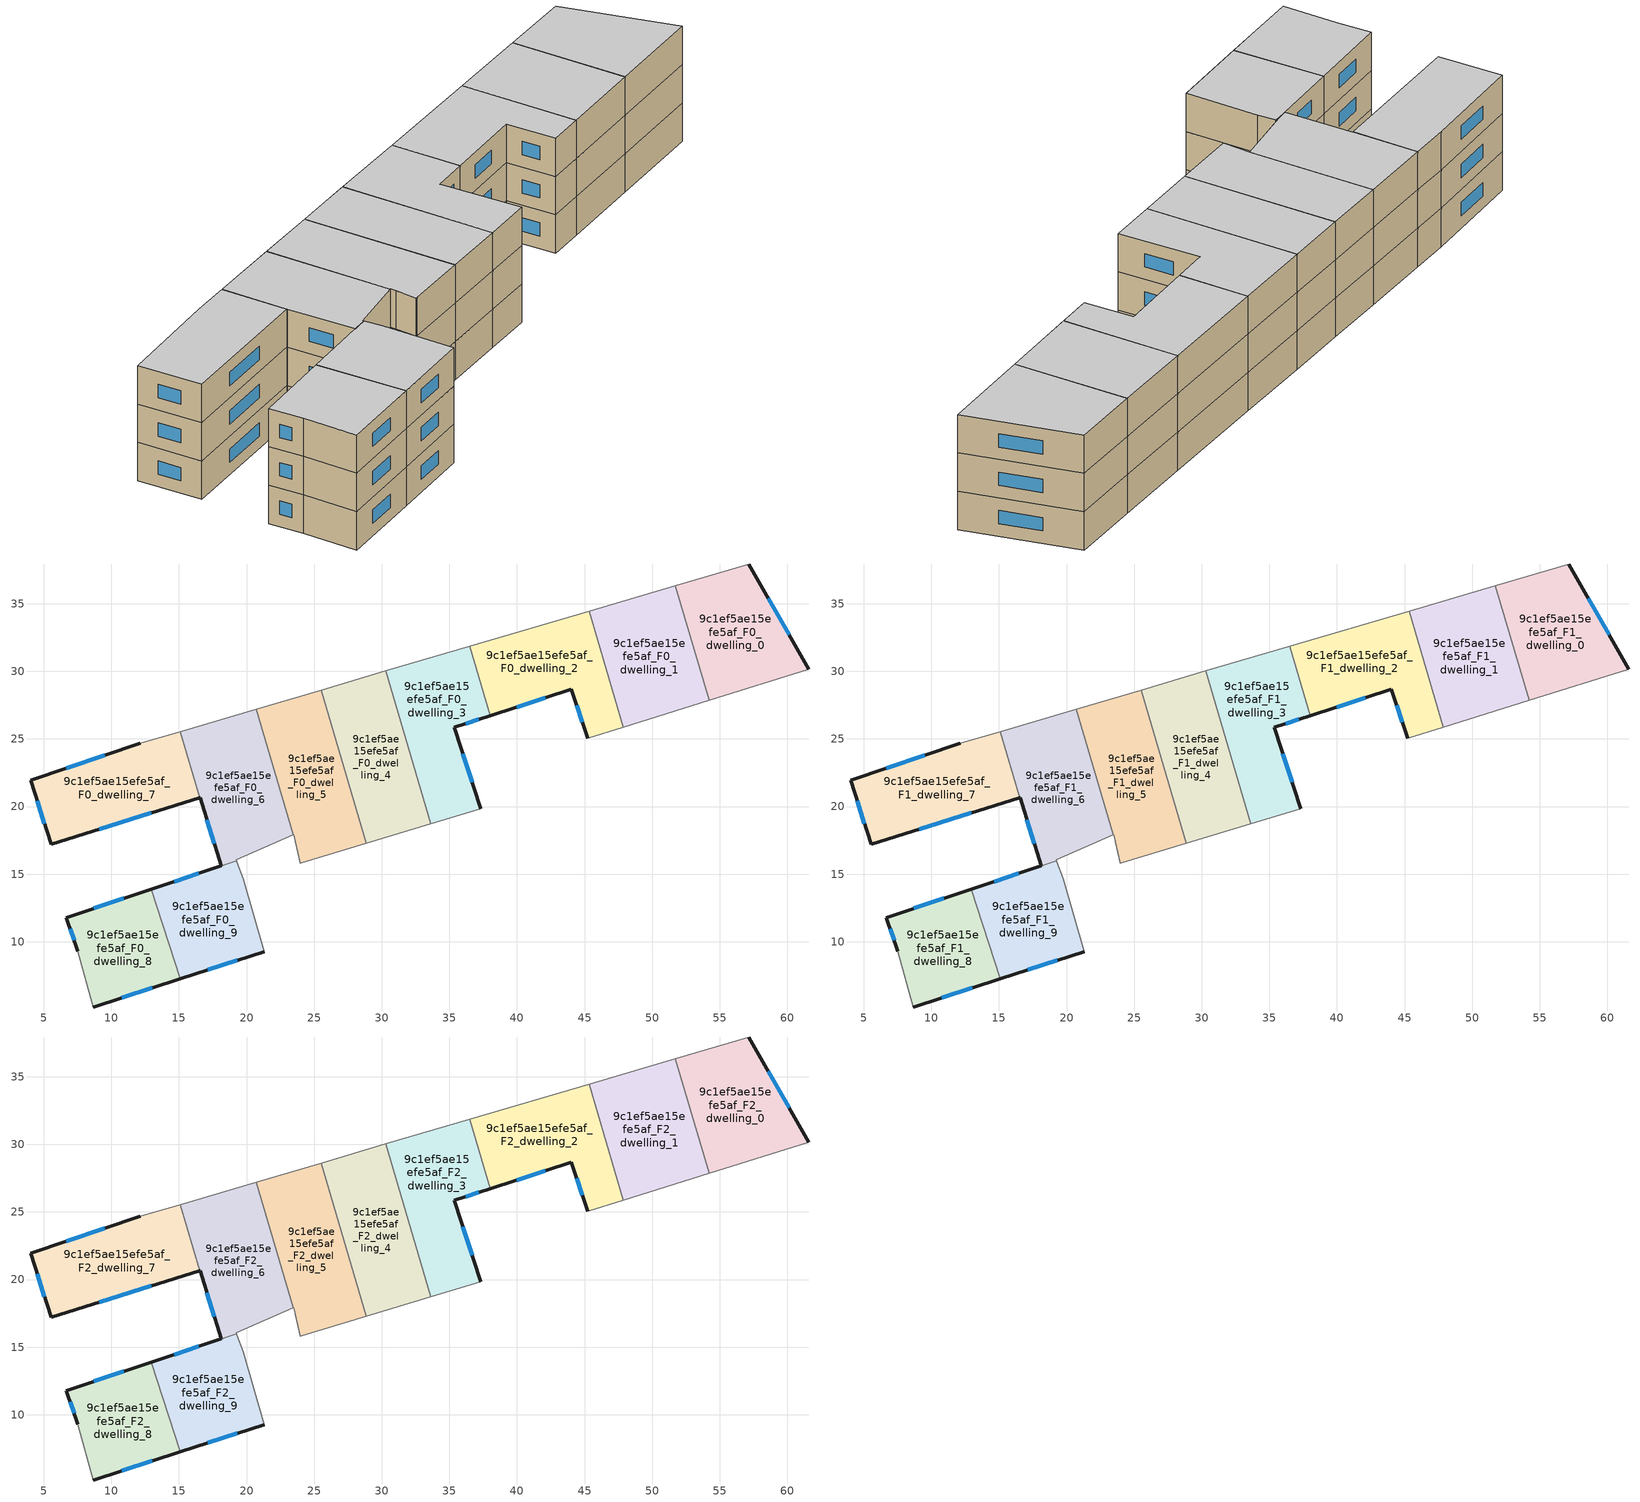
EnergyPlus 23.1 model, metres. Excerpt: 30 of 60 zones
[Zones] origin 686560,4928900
9c1ef5ae15efe5af_F0_dwelling_0
 floor ground (EU_floor_Construction): 57.15,37.94 61.59,30.16 54.2,27.85 51.7,36.33 z0
 wall outside (EU_wall_Construction): 61.59,30.16 57.15,37.94 z0:3
 wall to 9c1ef5ae15efe5af_F0_dwelling_1 (EU_wall_Construction): 51.7,36.33 54.2,27.85 z0:3
 wall adiabatic (EU_wall_Construction): 57.15,37.94 51.7,36.33 / 54.2,27.85 61.59,30.16 z0:3
 window (EU_Window_Construction): 60.15,32.69 58.6,35.41 z0.98:2.02
9c1ef5ae15efe5af_F0_dwelling_1
 floor ground (EU_floor_Construction): 51.7,36.33 54.2,27.85 47.88,25.87 45.35,34.46 z0
 wall to 9c1ef5ae15efe5af_F0_dwelling_2 (EU_wall_Construction): 45.35,34.46 47.88,25.87 z0:3
 wall adiabatic (EU_wall_Construction): 51.7,36.33 45.35,34.46 / 47.88,25.87 54.2,27.85 z0:3
9c1ef5ae15efe5af_F0_dwelling_2
 floor ground (EU_floor_Construction): 45.35,34.46 47.88,25.87 45.23,25.04 44.03,28.67 38.04,26.72 36.53,31.86 z0
 wall outside (EU_wall_Construction): 38.04,26.72 44.03,28.67 45.23,25.04 z0:3
 wall to 9c1ef5ae15efe5af_F0_dwelling_3 (EU_wall_Construction): 36.53,31.86 38.04,26.72 z0:3
 wall adiabatic (EU_wall_Construction): 45.35,34.46 36.53,31.86 / 45.23,25.04 47.88,25.87 z0:3
 window (EU_Window_Construction): 44.42,27.49 44.84,26.22 / 39.99,27.35 42.08,28.04 z0.98:2.02
9c1ef5ae15efe5af_F0_dwelling_3
 floor ground (EU_floor_Construction): 36.53,31.86 38.04,26.72 35.35,25.85 37.33,19.83 33.64,18.72 30.31,30.03 z0
 wall outside (EU_wall_Construction): 37.33,19.83 35.35,25.85 38.04,26.72 z0:3
 wall adiabatic (EU_wall_Construction): 33.64,18.72 37.33,19.83 / 36.53,31.86 30.31,30.03 z0:3
 wall to 9c1ef5ae15efe5af_F0_dwelling_4 (EU_wall_Construction): 30.31,30.03 33.64,18.72 z0:3
 window (EU_Window_Construction): 36.69,21.79 36,23.89 / 36.23,26.13 37.17,26.44 z0.98:2.02
9c1ef5ae15efe5af_F0_dwelling_4
 floor ground (EU_floor_Construction): 30.31,30.03 33.64,18.72 28.85,17.29 25.51,28.62 z0
 wall to 9c1ef5ae15efe5af_F0_dwelling_5 (EU_wall_Construction): 25.51,28.62 28.85,17.29 z0:3
 wall adiabatic (EU_wall_Construction): 30.31,30.03 25.51,28.62 / 28.85,17.29 33.64,18.72 z0:3
9c1ef5ae15efe5af_F0_dwelling_5
 floor ground (EU_floor_Construction): 25.51,28.62 28.85,17.29 24.07,15.85 23.95,15.82 23.49,17.91 23.46,17.9 20.72,27.21 z0
 wall adiabatic (EU_wall_Construction): 23.46,17.9 23.49,17.91 23.59,17.45 / 25.51,28.62 20.72,27.21 / 23.6,17.45 23.95,15.82 24.07,15.85 28.85,17.29 z0:3
 wall to 9c1ef5ae15efe5af_F0_dwelling_6 (EU_wall_Construction): 20.72,27.21 23.46,17.9 z0:3
9c1ef5ae15efe5af_F0_dwelling_6
 floor ground (EU_floor_Construction): 20.72,27.21 23.46,17.9 19.23,16.06 19.26,15.99 18.38,15.69 18.15,15.6 18.14,15.62 16.56,20.66 16.53,20.65 15.09,25.55 z0
 wall outside (EU_wall_Construction): 16.53,20.65 16.56,20.66 18.14,15.62 z0:3
 wall adiabatic (EU_wall_Construction): 20.72,27.21 15.09,25.55 / 18.38,15.69 19.26,15.99 19.23,16.06 23.46,17.9 / 18.14,15.62 18.15,15.6 z0:3
 wall to 9c1ef5ae15efe5af_F0_dwelling_9 (EU_wall_Construction): 18.15,15.6 18.38,15.69 z0:3
 wall to 9c1ef5ae15efe5af_F0_dwelling_7 (EU_wall_Construction): 15.09,25.55 16.53,20.65 z0:3
 window (EU_Window_Construction): 17.07,19.02 17.63,17.26 z0.98:2.02
9c1ef5ae15efe5af_F0_dwelling_7
 floor ground (EU_floor_Construction): 15.09,25.55 16.53,20.65 5.54,17.19 4.03,21.96 12.15,24.68 z0
 wall outside (EU_wall_Construction): 12.15,24.68 4.03,21.96 5.54,17.19 16.53,20.65 z0:3
 wall adiabatic (EU_wall_Construction): 15.09,25.55 12.15,24.68 z0:3
 window (EU_Window_Construction): 9.11,18.32 12.96,19.53 / 4.52,20.41 5.04,18.74 / 9.5,23.8 6.67,22.84 z0.98:2.02
9c1ef5ae15efe5af_F0_dwelling_8
 floor ground (EU_floor_Construction): 12.96,13.88 15.1,7.26 8.67,5.17 7.52,9.28 6.67,11.78 z0
 wall outside (EU_wall_Construction): 8.67,5.17 15.1,7.26 / 12.96,13.88 6.67,11.78 7.52,9.28 z0:3
 wall adiabatic (EU_wall_Construction): 7.52,9.28 8.67,5.17 z0:3
 wall to 9c1ef5ae15efe5af_F0_dwelling_9 (EU_wall_Construction): 15.1,7.26 12.96,13.88 z0:3
 window (EU_Window_Construction): 10.76,5.85 13.01,6.58 / 6.94,10.97 7.24,10.09 / 10.91,13.2 8.71,12.46 z0.98:2.02
9c1ef5ae15efe5af_F0_dwelling_9
 floor ground (EU_floor_Construction): 19.29,15.92 19.74,14.65 21.31,9.27 15.1,7.26 12.96,13.88 18.14,15.61 18.15,15.6 18.38,15.69 19.26,15.99 z0
 wall outside (EU_wall_Construction): 18.14,15.61 12.96,13.88 / 15.1,7.26 21.31,9.27 z0:3
 wall adiabatic (EU_wall_Construction): 18.15,15.6 18.15,15.61 / 21.31,9.27 19.74,14.65 19.29,15.92 19.26,15.99 18.38,15.69 z0:3
 window (EU_Window_Construction): 16.46,15.05 14.64,14.44 / 17.12,7.91 19.29,8.62 z0.98:2.02
9c1ef5ae15efe5af_F1_dwelling_0
 floor to 9c1ef5ae15efe5af_F0_dwelling_0 (EU_floor_Construction): 57.15,37.94 61.59,30.16 54.2,27.85 51.7,36.33 z3
 wall outside (EU_wall_Construction): 61.59,30.16 57.15,37.94 z3:6
 wall to 9c1ef5ae15efe5af_F1_dwelling_1 (EU_wall_Construction): 51.7,36.33 54.2,27.85 z3:6
 wall adiabatic (EU_wall_Construction): 57.15,37.94 51.7,36.33 / 54.2,27.85 61.59,30.16 z3:6
 window (EU_Window_Construction): 60.15,32.69 58.6,35.41 z3.98:5.02
9c1ef5ae15efe5af_F1_dwelling_1
 floor to 9c1ef5ae15efe5af_F0_dwelling_1 (EU_floor_Construction): 51.7,36.33 54.2,27.85 47.88,25.87 45.35,34.46 z3
 wall to 9c1ef5ae15efe5af_F1_dwelling_2 (EU_wall_Construction): 45.35,34.46 47.88,25.87 z3:6
 wall adiabatic (EU_wall_Construction): 51.7,36.33 45.35,34.46 / 47.88,25.87 54.2,27.85 z3:6
9c1ef5ae15efe5af_F1_dwelling_2
 floor to 9c1ef5ae15efe5af_F0_dwelling_2 (EU_floor_Construction): 45.35,34.46 47.88,25.87 45.23,25.04 44.03,28.67 38.04,26.72 36.53,31.86 z3
 wall outside (EU_wall_Construction): 38.04,26.72 44.03,28.67 45.23,25.04 z3:6
 wall to 9c1ef5ae15efe5af_F1_dwelling_3 (EU_wall_Construction): 36.53,31.86 38.04,26.72 z3:6
 wall adiabatic (EU_wall_Construction): 45.35,34.46 36.53,31.86 / 45.23,25.04 47.88,25.87 z3:6
 window (EU_Window_Construction): 44.42,27.49 44.84,26.22 / 39.99,27.35 42.08,28.04 z3.98:5.02
9c1ef5ae15efe5af_F1_dwelling_3
 floor to 9c1ef5ae15efe5af_F0_dwelling_3 (EU_floor_Construction): 36.53,31.86 38.04,26.72 35.35,25.85 37.33,19.83 33.64,18.72 30.31,30.03 z3
 wall outside (EU_wall_Construction): 37.33,19.83 35.35,25.85 38.04,26.72 z3:6
 wall adiabatic (EU_wall_Construction): 33.64,18.72 37.33,19.83 / 36.53,31.86 30.31,30.03 z3:6
 wall to 9c1ef5ae15efe5af_F1_dwelling_4 (EU_wall_Construction): 30.31,30.03 33.64,18.72 z3:6
 window (EU_Window_Construction): 36.69,21.79 36,23.89 / 36.23,26.13 37.17,26.44 z3.98:5.02
9c1ef5ae15efe5af_F1_dwelling_4
 floor to 9c1ef5ae15efe5af_F0_dwelling_4 (EU_floor_Construction): 30.31,30.03 33.64,18.72 28.85,17.29 25.51,28.62 z3
 wall to 9c1ef5ae15efe5af_F1_dwelling_5 (EU_wall_Construction): 25.51,28.62 28.85,17.29 z3:6
 wall adiabatic (EU_wall_Construction): 30.31,30.03 25.51,28.62 / 28.85,17.29 33.64,18.72 z3:6
9c1ef5ae15efe5af_F1_dwelling_5
 floor to 9c1ef5ae15efe5af_F0_dwelling_5 (EU_floor_Construction): 25.51,28.62 28.85,17.29 24.07,15.85 23.95,15.82 23.49,17.91 23.46,17.9 20.72,27.21 z3
 wall adiabatic (EU_wall_Construction): 23.46,17.9 23.49,17.91 23.59,17.45 / 25.51,28.62 20.72,27.21 / 23.6,17.45 23.95,15.82 24.07,15.85 28.85,17.29 z3:6
 wall to 9c1ef5ae15efe5af_F1_dwelling_6 (EU_wall_Construction): 20.72,27.21 23.46,17.9 z3:6
9c1ef5ae15efe5af_F1_dwelling_6
 floor to 9c1ef5ae15efe5af_F0_dwelling_6 (EU_floor_Construction): 20.72,27.21 23.46,17.9 19.23,16.06 19.26,15.99 18.38,15.69 18.15,15.6 18.14,15.62 16.56,20.66 16.53,20.65 15.09,25.55 z3
 wall outside (EU_wall_Construction): 16.53,20.65 16.56,20.66 18.14,15.62 z3:6
 wall adiabatic (EU_wall_Construction): 20.72,27.21 15.09,25.55 / 18.38,15.69 19.26,15.99 19.23,16.06 23.46,17.9 / 18.14,15.62 18.15,15.6 z3:6
 wall to 9c1ef5ae15efe5af_F1_dwelling_9 (EU_wall_Construction): 18.15,15.6 18.38,15.69 z3:6
 wall to 9c1ef5ae15efe5af_F1_dwelling_7 (EU_wall_Construction): 15.09,25.55 16.53,20.65 z3:6
 window (EU_Window_Construction): 17.07,19.02 17.63,17.26 z3.98:5.02
9c1ef5ae15efe5af_F1_dwelling_7
 floor to 9c1ef5ae15efe5af_F0_dwelling_7 (EU_floor_Construction): 15.09,25.55 16.53,20.65 5.54,17.19 4.03,21.96 12.15,24.68 z3
 wall outside (EU_wall_Construction): 12.15,24.68 4.03,21.96 5.54,17.19 16.53,20.65 z3:6
 wall adiabatic (EU_wall_Construction): 15.09,25.55 12.15,24.68 z3:6
 window (EU_Window_Construction): 9.11,18.32 12.96,19.53 / 4.52,20.41 5.04,18.74 / 9.5,23.8 6.67,22.84 z3.98:5.02
9c1ef5ae15efe5af_F1_dwelling_8
 floor to 9c1ef5ae15efe5af_F0_dwelling_8 (EU_floor_Construction): 12.96,13.88 15.1,7.26 8.67,5.17 7.52,9.28 6.67,11.78 z3
 wall outside (EU_wall_Construction): 8.67,5.17 15.1,7.26 / 12.96,13.88 6.67,11.78 7.52,9.28 z3:6
 wall adiabatic (EU_wall_Construction): 7.52,9.28 8.67,5.17 z3:6
 wall to 9c1ef5ae15efe5af_F1_dwelling_9 (EU_wall_Construction): 15.1,7.26 12.96,13.88 z3:6
 window (EU_Window_Construction): 10.76,5.85 13.01,6.58 / 6.94,10.97 7.24,10.09 / 10.91,13.2 8.71,12.46 z3.98:5.02
9c1ef5ae15efe5af_F1_dwelling_9
 floor to 9c1ef5ae15efe5af_F0_dwelling_9 (EU_floor_Construction): 19.29,15.92 19.74,14.65 21.31,9.27 15.1,7.26 12.96,13.88 18.14,15.61 18.15,15.6 18.38,15.69 19.26,15.99 z3
 wall outside (EU_wall_Construction): 18.14,15.61 12.96,13.88 / 15.1,7.26 21.31,9.27 z3:6
 wall adiabatic (EU_wall_Construction): 18.15,15.6 18.15,15.61 / 21.31,9.27 19.74,14.65 19.29,15.92 19.26,15.99 18.38,15.69 z3:6
 window (EU_Window_Construction): 16.46,15.05 14.64,14.44 / 17.12,7.91 19.29,8.62 z3.98:5.02
9c1ef5ae15efe5af_F2_dwelling_0
 floor to 9c1ef5ae15efe5af_F1_dwelling_0 (EU_floor_Construction): 57.15,37.94 61.59,30.16 54.2,27.85 51.7,36.33 z6
 wall outside (EU_wall_Construction): 61.59,30.16 57.15,37.94 z6:9
 wall to 9c1ef5ae15efe5af_F2_dwelling_1 (EU_wall_Construction): 51.7,36.33 54.2,27.85 z6:9
 wall adiabatic (EU_wall_Construction): 57.15,37.94 51.7,36.33 / 54.2,27.85 61.59,30.16 z6:9
 window (EU_Window_Construction): 60.15,32.69 58.6,35.41 z6.98:8.02
 ceiling to 9c1ef5ae15efe5af_F3_dwelling_0 (EU_floor_Construction): 61.59,30.16 57.15,37.94 51.7,36.33 54.2,27.85 z9
9c1ef5ae15efe5af_F2_dwelling_1
 floor to 9c1ef5ae15efe5af_F1_dwelling_1 (EU_floor_Construction): 51.7,36.33 54.2,27.85 47.88,25.87 45.35,34.46 z6
 wall to 9c1ef5ae15efe5af_F2_dwelling_2 (EU_wall_Construction): 45.35,34.46 47.88,25.87 z6:9
 wall adiabatic (EU_wall_Construction): 51.7,36.33 45.35,34.46 / 47.88,25.87 54.2,27.85 z6:9
 ceiling to 9c1ef5ae15efe5af_F3_dwelling_1 (EU_floor_Construction): 54.2,27.85 51.7,36.33 45.35,34.46 47.88,25.87 z9
9c1ef5ae15efe5af_F2_dwelling_2
 floor to 9c1ef5ae15efe5af_F1_dwelling_2 (EU_floor_Construction): 45.35,34.46 47.88,25.87 45.23,25.04 44.03,28.67 38.04,26.72 36.53,31.86 z6
 wall outside (EU_wall_Construction): 38.04,26.72 44.03,28.67 45.23,25.04 z6:9
 wall to 9c1ef5ae15efe5af_F2_dwelling_3 (EU_wall_Construction): 36.53,31.86 38.04,26.72 z6:9
 wall adiabatic (EU_wall_Construction): 45.35,34.46 36.53,31.86 / 45.23,25.04 47.88,25.87 z6:9
 window (EU_Window_Construction): 44.42,27.49 44.84,26.22 / 39.99,27.35 42.08,28.04 z6.98:8.02
 ceiling to 9c1ef5ae15efe5af_F3_dwelling_2 (EU_floor_Construction): 47.88,25.87 45.35,34.46 36.53,31.86 38.04,26.72 44.03,28.67 45.23,25.04 z9
9c1ef5ae15efe5af_F2_dwelling_3
 floor to 9c1ef5ae15efe5af_F1_dwelling_3 (EU_floor_Construction): 36.53,31.86 38.04,26.72 35.35,25.85 37.33,19.83 33.64,18.72 30.31,30.03 z6
 wall outside (EU_wall_Construction): 37.33,19.83 35.35,25.85 38.04,26.72 z6:9
 wall adiabatic (EU_wall_Construction): 33.64,18.72 37.33,19.83 / 36.53,31.86 30.31,30.03 z6:9
 wall to 9c1ef5ae15efe5af_F2_dwelling_4 (EU_wall_Construction): 30.31,30.03 33.64,18.72 z6:9
 window (EU_Window_Construction): 36.69,21.79 36,23.89 / 36.23,26.13 37.17,26.44 z6.98:8.02
 ceiling to 9c1ef5ae15efe5af_F3_dwelling_3 (EU_floor_Construction): 37.33,19.83 35.35,25.85 38.04,26.72 36.53,31.86 30.31,30.03 33.64,18.72 z9
9c1ef5ae15efe5af_F2_dwelling_4
 floor to 9c1ef5ae15efe5af_F1_dwelling_4 (EU_floor_Construction): 30.31,30.03 33.64,18.72 28.85,17.29 25.51,28.62 z6
 wall to 9c1ef5ae15efe5af_F2_dwelling_5 (EU_wall_Construction): 25.51,28.62 28.85,17.29 z6:9
 wall adiabatic (EU_wall_Construction): 30.31,30.03 25.51,28.62 / 28.85,17.29 33.64,18.72 z6:9
 ceiling to 9c1ef5ae15efe5af_F3_dwelling_4 (EU_floor_Construction): 33.64,18.72 30.31,30.03 25.51,28.62 28.85,17.29 z9
9c1ef5ae15efe5af_F2_dwelling_5
 floor to 9c1ef5ae15efe5af_F1_dwelling_5 (EU_floor_Construction): 25.51,28.62 28.85,17.29 24.07,15.85 23.95,15.82 23.49,17.91 23.46,17.9 20.72,27.21 z6
 wall adiabatic (EU_wall_Construction): 23.46,17.9 23.49,17.91 23.59,17.45 / 25.51,28.62 20.72,27.21 / 23.6,17.45 23.95,15.82 24.07,15.85 28.85,17.29 z6:9
 wall to 9c1ef5ae15efe5af_F2_dwelling_6 (EU_wall_Construction): 20.72,27.21 23.46,17.9 z6:9
 ceiling to 9c1ef5ae15efe5af_F3_dwelling_5 (EU_floor_Construction): 28.85,17.29 25.51,28.62 20.72,27.21 23.46,17.9 23.49,17.91 23.95,15.82 24.07,15.85 z9
9c1ef5ae15efe5af_F2_dwelling_6
 floor to 9c1ef5ae15efe5af_F1_dwelling_6 (EU_floor_Construction): 20.72,27.21 23.46,17.9 19.23,16.06 19.26,15.99 18.38,15.69 18.15,15.6 18.14,15.62 16.56,20.66 16.53,20.65 15.09,25.55 z6
 wall outside (EU_wall_Construction): 16.53,20.65 16.56,20.66 18.14,15.62 z6:9
 wall adiabatic (EU_wall_Construction): 20.72,27.21 15.09,25.55 / 18.38,15.69 19.26,15.99 19.23,16.06 23.46,17.9 / 18.14,15.62 18.15,15.6 z6:9
 wall to 9c1ef5ae15efe5af_F2_dwelling_9 (EU_wall_Construction): 18.15,15.6 18.38,15.69 z6:9
 wall to 9c1ef5ae15efe5af_F2_dwelling_7 (EU_wall_Construction): 15.09,25.55 16.53,20.65 z6:9
 window (EU_Window_Construction): 17.07,19.02 17.63,17.26 z6.98:8.02
 ceiling to 9c1ef5ae15efe5af_F3_dwelling_6 (EU_floor_Construction): 23.46,17.9 20.72,27.21 15.09,25.55 16.53,20.65 16.56,20.66 18.14,15.62 18.15,15.6 18.38,15.69 19.26,15.99 19.23,16.06 z9
9c1ef5ae15efe5af_F2_dwelling_7
 floor to 9c1ef5ae15efe5af_F1_dwelling_7 (EU_floor_Construction): 15.09,25.55 16.53,20.65 5.54,17.19 4.03,21.96 12.15,24.68 z6
 wall outside (EU_wall_Construction): 12.15,24.68 4.03,21.96 5.54,17.19 16.53,20.65 z6:9
 wall adiabatic (EU_wall_Construction): 15.09,25.55 12.15,24.68 z6:9
 window (EU_Window_Construction): 9.11,18.32 12.96,19.53 / 4.52,20.41 5.04,18.74 / 9.5,23.8 6.67,22.84 z6.98:8.02
 ceiling to 9c1ef5ae15efe5af_F3_dwelling_7 (EU_floor_Construction): 16.53,20.65 15.09,25.55 12.15,24.68 4.03,21.96 5.54,17.19 z9
9c1ef5ae15efe5af_F2_dwelling_8
 floor to 9c1ef5ae15efe5af_F1_dwelling_8 (EU_floor_Construction): 12.96,13.88 15.1,7.26 8.67,5.17 7.52,9.28 6.67,11.78 z6
 wall outside (EU_wall_Construction): 8.67,5.17 15.1,7.26 / 12.96,13.88 6.67,11.78 7.52,9.28 z6:9
 wall adiabatic (EU_wall_Construction): 7.52,9.28 8.67,5.17 z6:9
 wall to 9c1ef5ae15efe5af_F2_dwelling_9 (EU_wall_Construction): 15.1,7.26 12.96,13.88 z6:9
 window (EU_Window_Construction): 10.76,5.85 13.01,6.58 / 6.94,10.97 7.24,10.09 / 10.91,13.2 8.71,12.46 z6.98:8.02
 ceiling to 9c1ef5ae15efe5af_F3_dwelling_8 (EU_floor_Construction): 15.1,7.26 12.96,13.88 6.67,11.78 7.52,9.28 8.67,5.17 z9
9c1ef5ae15efe5af_F2_dwelling_9
 floor to 9c1ef5ae15efe5af_F1_dwelling_9 (EU_floor_Construction): 19.29,15.92 19.74,14.65 21.31,9.27 15.1,7.26 12.96,13.88 18.14,15.61 18.15,15.6 18.38,15.69 19.26,15.99 z6
 wall outside (EU_wall_Construction): 18.14,15.61 12.96,13.88 / 15.1,7.26 21.31,9.27 z6:9
 wall adiabatic (EU_wall_Construction): 18.15,15.6 18.15,15.61 / 21.31,9.27 19.74,14.65 19.29,15.92 19.26,15.99 18.38,15.69 z6:9
 window (EU_Window_Construction): 16.46,15.05 14.64,14.44 / 17.12,7.91 19.29,8.62 z6.98:8.02
 ceiling to 9c1ef5ae15efe5af_F3_dwelling_9 (EU_floor_Construction): 21.31,9.27 19.74,14.65 19.29,15.92 19.26,15.99 18.38,15.69 18.15,15.6 18.14,15.61 12.96,13.88 15.1,7.26 z9
[Building]
EU S2 Campaign: North Axis=0; Terrain=City; Solar Distribution=FullExterior
[Site:Location]
Bologna: Latitude=44.5; Longitude=11.25; Time Zone=1; Elevation=37
[SizingPeriod:WeatherFileDays]
AnnualSizingPeriod: Begin Month=1; Begin Day of Month=1; End Month=12; End Day of Month=31; Day of Week for Start Day=Monday; Use Weather File Daylight Saving Period=No; Use Weather File Rain and Snow Indicators=No
[MATERIAL]
EU_InternalMass_Material: Roughness=MediumRough; Thickness=0.1; Conductivity=1; Density=1800; Specific Heat=900; Thermal Absorptance=0.9; Solar Absorptance=0.7; Visible Absorptance=0.7
[MATERIAL:NOMASS] Roughness=MediumRough; Thermal Absorptance=0.9; Solar Absorptance=0.7; Visible Absorptance=0.7
Name | Thermal Resistance
EU_wall_NoMass | 0.905828
EU_floor_NoMass | 0.67114
[WINDOWMATERIAL:SIMPLEGLAZINGSYSTEM]
EU_Window_SimpleGlazing: UFactor=4.52486; Solar Heat Gain Coefficient=0.85; Visible Transmittance=0.85
[CONSTRUCTION]
EU_wall_Construction: EU_wall_NoMass
EU_floor_Construction: EU_floor_NoMass
EU_Window_Construction: EU_Window_SimpleGlazing
EU_InternalMass_Construction: EU_InternalMass_Material
[ZONE] Type=1; Multiplier=1; Ceiling Height=autocalculate; Floor Area=autocalculate; Part of Total Floor Area=Yes
Name | Volume
9c1ef5ae15efe5af_F0_dwelling_0; 9c1ef5ae15efe5af_F1_dwelling_0; 9c1ef5ae15efe5af_F2_dwelling_0 | 177.014
9c1ef5ae15efe5af_F0_dwelling_1; 9c1ef5ae15efe5af_F1_dwelling_1; 9c1ef5ae15efe5af_F2_dwelling_1 | 176.984
9c1ef5ae15efe5af_F0_dwelling_2; 9c1ef5ae15efe5af_F1_dwelling_2; 9c1ef5ae15efe5af_F2_dwelling_2 | 177.02
9c1ef5ae15efe5af_F0_dwelling_3; 9c1ef5ae15efe5af_F1_dwelling_3; 9c1ef5ae15efe5af_F2_dwelling_3 | 176.994
9c1ef5ae15efe5af_F0_dwelling_4; 9c1ef5ae15efe5af_F1_dwelling_4; 9c1ef5ae15efe5af_F2_dwelling_4 | 176.999
9c1ef5ae15efe5af_F0_dwelling_5; 9c1ef5ae15efe5af_F1_dwelling_5; 9c1ef5ae15efe5af_F2_dwelling_5 | 177.272
9c1ef5ae15efe5af_F0_dwelling_6; 9c1ef5ae15efe5af_F1_dwelling_6; 9c1ef5ae15efe5af_F2_dwelling_6 | 176.254
9c1ef5ae15efe5af_F0_dwelling_7; 9c1ef5ae15efe5af_F1_dwelling_7; 9c1ef5ae15efe5af_F2_dwelling_7 | 176.983
9c1ef5ae15efe5af_F0_dwelling_8; 9c1ef5ae15efe5af_F1_dwelling_8; 9c1ef5ae15efe5af_F2_dwelling_8 | 138.414
9c1ef5ae15efe5af_F0_dwelling_9; 9c1ef5ae15efe5af_F1_dwelling_9; 9c1ef5ae15efe5af_F2_dwelling_9 | 138.912
[INTERNALMASS] Construction=EU_InternalMass_Construction
Name | Zone or ZoneList | Surface Area
9c1ef5ae15efe5af_F0_dwelling_0_EU_InternalMass | 9c1ef5ae15efe5af_F0_dwelling_0 | 59.0049
9c1ef5ae15efe5af_F0_dwelling_1_EU_InternalMass | 9c1ef5ae15efe5af_F0_dwelling_1 | 58.9946
9c1ef5ae15efe5af_F0_dwelling_2_EU_InternalMass | 9c1ef5ae15efe5af_F0_dwelling_2 | 59.0062
9c1ef5ae15efe5af_F0_dwelling_3_EU_InternalMass | 9c1ef5ae15efe5af_F0_dwelling_3 | 58.9984
9c1ef5ae15efe5af_F0_dwelling_4_EU_InternalMass | 9c1ef5ae15efe5af_F0_dwelling_4 | 58.9996
9c1ef5ae15efe5af_F0_dwelling_5_EU_InternalMass | 9c1ef5ae15efe5af_F0_dwelling_5 | 59.0876
9c1ef5ae15efe5af_F0_dwelling_6_EU_InternalMass | 9c1ef5ae15efe5af_F0_dwelling_6 | 58.752
9c1ef5ae15efe5af_F0_dwelling_7_EU_InternalMass | 9c1ef5ae15efe5af_F0_dwelling_7 | 58.9941
9c1ef5ae15efe5af_F0_dwelling_8_EU_InternalMass | 9c1ef5ae15efe5af_F0_dwelling_8 | 46.1381
9c1ef5ae15efe5af_F0_dwelling_9_EU_InternalMass | 9c1ef5ae15efe5af_F0_dwelling_9 | 46.3051
9c1ef5ae15efe5af_F1_dwelling_0_EU_InternalMass | 9c1ef5ae15efe5af_F1_dwelling_0 | 59.0049
9c1ef5ae15efe5af_F1_dwelling_1_EU_InternalMass | 9c1ef5ae15efe5af_F1_dwelling_1 | 58.9946
9c1ef5ae15efe5af_F1_dwelling_2_EU_InternalMass | 9c1ef5ae15efe5af_F1_dwelling_2 | 59.0062
9c1ef5ae15efe5af_F1_dwelling_3_EU_InternalMass | 9c1ef5ae15efe5af_F1_dwelling_3 | 58.9984
9c1ef5ae15efe5af_F1_dwelling_4_EU_InternalMass | 9c1ef5ae15efe5af_F1_dwelling_4 | 58.9996
9c1ef5ae15efe5af_F1_dwelling_5_EU_InternalMass | 9c1ef5ae15efe5af_F1_dwelling_5 | 59.0876
9c1ef5ae15efe5af_F1_dwelling_6_EU_InternalMass | 9c1ef5ae15efe5af_F1_dwelling_6 | 58.752
9c1ef5ae15efe5af_F1_dwelling_7_EU_InternalMass | 9c1ef5ae15efe5af_F1_dwelling_7 | 58.9941
9c1ef5ae15efe5af_F1_dwelling_8_EU_InternalMass | 9c1ef5ae15efe5af_F1_dwelling_8 | 46.1381
9c1ef5ae15efe5af_F1_dwelling_9_EU_InternalMass | 9c1ef5ae15efe5af_F1_dwelling_9 | 46.3051
9c1ef5ae15efe5af_F2_dwelling_0_EU_InternalMass | 9c1ef5ae15efe5af_F2_dwelling_0 | 59.0049
9c1ef5ae15efe5af_F2_dwelling_1_EU_InternalMass | 9c1ef5ae15efe5af_F2_dwelling_1 | 58.9946
9c1ef5ae15efe5af_F2_dwelling_2_EU_InternalMass | 9c1ef5ae15efe5af_F2_dwelling_2 | 59.0062
9c1ef5ae15efe5af_F2_dwelling_3_EU_InternalMass | 9c1ef5ae15efe5af_F2_dwelling_3 | 58.9984
9c1ef5ae15efe5af_F2_dwelling_4_EU_InternalMass | 9c1ef5ae15efe5af_F2_dwelling_4 | 58.9996
9c1ef5ae15efe5af_F2_dwelling_5_EU_InternalMass | 9c1ef5ae15efe5af_F2_dwelling_5 | 59.0876
9c1ef5ae15efe5af_F2_dwelling_6_EU_InternalMass | 9c1ef5ae15efe5af_F2_dwelling_6 | 58.752
9c1ef5ae15efe5af_F2_dwelling_7_EU_InternalMass | 9c1ef5ae15efe5af_F2_dwelling_7 | 58.9941
9c1ef5ae15efe5af_F2_dwelling_8_EU_InternalMass | 9c1ef5ae15efe5af_F2_dwelling_8 | 46.1381
9c1ef5ae15efe5af_F2_dwelling_9_EU_InternalMass | 9c1ef5ae15efe5af_F2_dwelling_9 | 46.3051
[OTHEREQUIPMENT] Fuel Type=Electricity; Design Level Calculation Method=Watts/Area; Power per Zone Floor Area=1; Fraction Latent=0; Fraction Radiant=0; Fraction Lost=0; Carbon Dioxide Generation Rate=0; EndUse Subcategory=EU_Step8_InternalGains
Name | Zone or ZoneList or Space or SpaceList | Schedule
EU_Step8_InternalGain_9c1ef5ae15efe5af_F0_dwelling_0_f000 | 9c1ef5ae15efe5af_F0_dwelling_0 | EU_Step8_GainSchedule_9c1ef5ae15efe5af_F0_dwelling_0_f000
EU_Step8_InternalGain_9c1ef5ae15efe5af_F0_dwelling_1_f000 | 9c1ef5ae15efe5af_F0_dwelling_1 | EU_Step8_GainSchedule_9c1ef5ae15efe5af_F0_dwelling_1_f000
EU_Step8_InternalGain_9c1ef5ae15efe5af_F0_dwelling_2_f000 | 9c1ef5ae15efe5af_F0_dwelling_2 | EU_Step8_GainSchedule_9c1ef5ae15efe5af_F0_dwelling_2_f000
EU_Step8_InternalGain_9c1ef5ae15efe5af_F0_dwelling_3_f000 | 9c1ef5ae15efe5af_F0_dwelling_3 | EU_Step8_GainSchedule_9c1ef5ae15efe5af_F0_dwelling_3_f000
EU_Step8_InternalGain_9c1ef5ae15efe5af_F0_dwelling_4_f000 | 9c1ef5ae15efe5af_F0_dwelling_4 | EU_Step8_GainSchedule_9c1ef5ae15efe5af_F0_dwelling_4_f000
EU_Step8_InternalGain_9c1ef5ae15efe5af_F0_dwelling_5_f000 | 9c1ef5ae15efe5af_F0_dwelling_5 | EU_Step8_GainSchedule_9c1ef5ae15efe5af_F0_dwelling_5_f000
EU_Step8_InternalGain_9c1ef5ae15efe5af_F0_dwelling_6_f000 | 9c1ef5ae15efe5af_F0_dwelling_6 | EU_Step8_GainSchedule_9c1ef5ae15efe5af_F0_dwelling_6_f000
EU_Step8_InternalGain_9c1ef5ae15efe5af_F0_dwelling_7_f000 | 9c1ef5ae15efe5af_F0_dwelling_7 | EU_Step8_GainSchedule_9c1ef5ae15efe5af_F0_dwelling_7_f000
EU_Step8_InternalGain_9c1ef5ae15efe5af_F0_dwelling_8_f000 | 9c1ef5ae15efe5af_F0_dwelling_8 | EU_Step8_GainSchedule_9c1ef5ae15efe5af_F0_dwelling_8_f000
EU_Step8_InternalGain_9c1ef5ae15efe5af_F0_dwelling_9_f000 | 9c1ef5ae15efe5af_F0_dwelling_9 | EU_Step8_GainSchedule_9c1ef5ae15efe5af_F0_dwelling_9_f000
EU_Step8_InternalGain_9c1ef5ae15efe5af_F1_dwelling_0_f000 | 9c1ef5ae15efe5af_F1_dwelling_0 | EU_Step8_GainSchedule_9c1ef5ae15efe5af_F1_dwelling_0_f000
EU_Step8_InternalGain_9c1ef5ae15efe5af_F1_dwelling_1_f000 | 9c1ef5ae15efe5af_F1_dwelling_1 | EU_Step8_GainSchedule_9c1ef5ae15efe5af_F1_dwelling_1_f000
EU_Step8_InternalGain_9c1ef5ae15efe5af_F1_dwelling_2_f000 | 9c1ef5ae15efe5af_F1_dwelling_2 | EU_Step8_GainSchedule_9c1ef5ae15efe5af_F1_dwelling_2_f000
EU_Step8_InternalGain_9c1ef5ae15efe5af_F1_dwelling_3_f000 | 9c1ef5ae15efe5af_F1_dwelling_3 | EU_Step8_GainSchedule_9c1ef5ae15efe5af_F1_dwelling_3_f000
EU_Step8_InternalGain_9c1ef5ae15efe5af_F1_dwelling_4_f000 | 9c1ef5ae15efe5af_F1_dwelling_4 | EU_Step8_GainSchedule_9c1ef5ae15efe5af_F1_dwelling_4_f000
EU_Step8_InternalGain_9c1ef5ae15efe5af_F1_dwelling_5_f000 | 9c1ef5ae15efe5af_F1_dwelling_5 | EU_Step8_GainSchedule_9c1ef5ae15efe5af_F1_dwelling_5_f000
EU_Step8_InternalGain_9c1ef5ae15efe5af_F1_dwelling_6_f000 | 9c1ef5ae15efe5af_F1_dwelling_6 | EU_Step8_GainSchedule_9c1ef5ae15efe5af_F1_dwelling_6_f000
EU_Step8_InternalGain_9c1ef5ae15efe5af_F1_dwelling_7_f000 | 9c1ef5ae15efe5af_F1_dwelling_7 | EU_Step8_GainSchedule_9c1ef5ae15efe5af_F1_dwelling_7_f000
EU_Step8_InternalGain_9c1ef5ae15efe5af_F1_dwelling_8_f000 | 9c1ef5ae15efe5af_F1_dwelling_8 | EU_Step8_GainSchedule_9c1ef5ae15efe5af_F1_dwelling_8_f000
EU_Step8_InternalGain_9c1ef5ae15efe5af_F1_dwelling_9_f000 | 9c1ef5ae15efe5af_F1_dwelling_9 | EU_Step8_GainSchedule_9c1ef5ae15efe5af_F1_dwelling_9_f000
EU_Step8_InternalGain_9c1ef5ae15efe5af_F2_dwelling_0_f000 | 9c1ef5ae15efe5af_F2_dwelling_0 | EU_Step8_GainSchedule_9c1ef5ae15efe5af_F2_dwelling_0_f000
EU_Step8_InternalGain_9c1ef5ae15efe5af_F2_dwelling_1_f000 | 9c1ef5ae15efe5af_F2_dwelling_1 | EU_Step8_GainSchedule_9c1ef5ae15efe5af_F2_dwelling_1_f000
EU_Step8_InternalGain_9c1ef5ae15efe5af_F2_dwelling_2_f000 | 9c1ef5ae15efe5af_F2_dwelling_2 | EU_Step8_GainSchedule_9c1ef5ae15efe5af_F2_dwelling_2_f000
EU_Step8_InternalGain_9c1ef5ae15efe5af_F2_dwelling_3_f000 | 9c1ef5ae15efe5af_F2_dwelling_3 | EU_Step8_GainSchedule_9c1ef5ae15efe5af_F2_dwelling_3_f000
EU_Step8_InternalGain_9c1ef5ae15efe5af_F2_dwelling_4_f000 | 9c1ef5ae15efe5af_F2_dwelling_4 | EU_Step8_GainSchedule_9c1ef5ae15efe5af_F2_dwelling_4_f000
EU_Step8_InternalGain_9c1ef5ae15efe5af_F2_dwelling_5_f000 | 9c1ef5ae15efe5af_F2_dwelling_5 | EU_Step8_GainSchedule_9c1ef5ae15efe5af_F2_dwelling_5_f000
EU_Step8_InternalGain_9c1ef5ae15efe5af_F2_dwelling_6_f000 | 9c1ef5ae15efe5af_F2_dwelling_6 | EU_Step8_GainSchedule_9c1ef5ae15efe5af_F2_dwelling_6_f000
EU_Step8_InternalGain_9c1ef5ae15efe5af_F2_dwelling_7_f000 | 9c1ef5ae15efe5af_F2_dwelling_7 | EU_Step8_GainSchedule_9c1ef5ae15efe5af_F2_dwelling_7_f000
EU_Step8_InternalGain_9c1ef5ae15efe5af_F2_dwelling_8_f000 | 9c1ef5ae15efe5af_F2_dwelling_8 | EU_Step8_GainSchedule_9c1ef5ae15efe5af_F2_dwelling_8_f000
EU_Step8_InternalGain_9c1ef5ae15efe5af_F2_dwelling_9_f000 | 9c1ef5ae15efe5af_F2_dwelling_9 | EU_Step8_GainSchedule_9c1ef5ae15efe5af_F2_dwelling_9_f000
[ZONEVENTILATION:DESIGNFLOWRATE] Schedule=EU_AlwaysOn; Design Flow Rate Calculation Method=AirChanges/Hour; Air Changes per Hour=0.73129; Ventilation Type=Natural; Fan Pressure Rise=0; Fan Total Efficiency=1; Constant Term Coefficient=1; Temperature Term Coefficient=0; Velocity Term Coefficient=0; Velocity Squared Term Coefficient=0; Minimum Indoor Temperature=-100; Maximum Indoor Temperature=100; Delta Temperature=-100; Minimum Outdoor Temperature=-100; Maximum Outdoor Temperature=100; Maximum Wind Speed=40
Name | Zone or ZoneList or Space or SpaceList
EU_ConstantAir_9c1ef5ae15efe5af_F0_dwelling_0 | 9c1ef5ae15efe5af_F0_dwelling_0
EU_ConstantAir_9c1ef5ae15efe5af_F0_dwelling_1 | 9c1ef5ae15efe5af_F0_dwelling_1
EU_ConstantAir_9c1ef5ae15efe5af_F0_dwelling_2 | 9c1ef5ae15efe5af_F0_dwelling_2
EU_ConstantAir_9c1ef5ae15efe5af_F0_dwelling_3 | 9c1ef5ae15efe5af_F0_dwelling_3
EU_ConstantAir_9c1ef5ae15efe5af_F0_dwelling_4 | 9c1ef5ae15efe5af_F0_dwelling_4
EU_ConstantAir_9c1ef5ae15efe5af_F0_dwelling_5 | 9c1ef5ae15efe5af_F0_dwelling_5
EU_ConstantAir_9c1ef5ae15efe5af_F0_dwelling_6 | 9c1ef5ae15efe5af_F0_dwelling_6
EU_ConstantAir_9c1ef5ae15efe5af_F0_dwelling_7 | 9c1ef5ae15efe5af_F0_dwelling_7
EU_ConstantAir_9c1ef5ae15efe5af_F0_dwelling_8 | 9c1ef5ae15efe5af_F0_dwelling_8
EU_ConstantAir_9c1ef5ae15efe5af_F0_dwelling_9 | 9c1ef5ae15efe5af_F0_dwelling_9
EU_ConstantAir_9c1ef5ae15efe5af_F1_dwelling_0 | 9c1ef5ae15efe5af_F1_dwelling_0
EU_ConstantAir_9c1ef5ae15efe5af_F1_dwelling_1 | 9c1ef5ae15efe5af_F1_dwelling_1
EU_ConstantAir_9c1ef5ae15efe5af_F1_dwelling_2 | 9c1ef5ae15efe5af_F1_dwelling_2
EU_ConstantAir_9c1ef5ae15efe5af_F1_dwelling_3 | 9c1ef5ae15efe5af_F1_dwelling_3
EU_ConstantAir_9c1ef5ae15efe5af_F1_dwelling_4 | 9c1ef5ae15efe5af_F1_dwelling_4
EU_ConstantAir_9c1ef5ae15efe5af_F1_dwelling_5 | 9c1ef5ae15efe5af_F1_dwelling_5
EU_ConstantAir_9c1ef5ae15efe5af_F1_dwelling_6 | 9c1ef5ae15efe5af_F1_dwelling_6
EU_ConstantAir_9c1ef5ae15efe5af_F1_dwelling_7 | 9c1ef5ae15efe5af_F1_dwelling_7
EU_ConstantAir_9c1ef5ae15efe5af_F1_dwelling_8 | 9c1ef5ae15efe5af_F1_dwelling_8
EU_ConstantAir_9c1ef5ae15efe5af_F1_dwelling_9 | 9c1ef5ae15efe5af_F1_dwelling_9
EU_ConstantAir_9c1ef5ae15efe5af_F2_dwelling_0 | 9c1ef5ae15efe5af_F2_dwelling_0
EU_ConstantAir_9c1ef5ae15efe5af_F2_dwelling_1 | 9c1ef5ae15efe5af_F2_dwelling_1
EU_ConstantAir_9c1ef5ae15efe5af_F2_dwelling_2 | 9c1ef5ae15efe5af_F2_dwelling_2
EU_ConstantAir_9c1ef5ae15efe5af_F2_dwelling_3 | 9c1ef5ae15efe5af_F2_dwelling_3
EU_ConstantAir_9c1ef5ae15efe5af_F2_dwelling_4 | 9c1ef5ae15efe5af_F2_dwelling_4
EU_ConstantAir_9c1ef5ae15efe5af_F2_dwelling_5 | 9c1ef5ae15efe5af_F2_dwelling_5
EU_ConstantAir_9c1ef5ae15efe5af_F2_dwelling_6 | 9c1ef5ae15efe5af_F2_dwelling_6
EU_ConstantAir_9c1ef5ae15efe5af_F2_dwelling_7 | 9c1ef5ae15efe5af_F2_dwelling_7
EU_ConstantAir_9c1ef5ae15efe5af_F2_dwelling_8 | 9c1ef5ae15efe5af_F2_dwelling_8
EU_ConstantAir_9c1ef5ae15efe5af_F2_dwelling_9 | 9c1ef5ae15efe5af_F2_dwelling_9
[HVACTEMPLATE:THERMOSTAT] Constant Heating Setpoint=20; Constant Cooling Setpoint=50
EU_HeatOnly_9c1ef5ae15efe5af_F0_dwelling_0; EU_HeatOnly_9c1ef5ae15efe5af_F0_dwelling_1; EU_HeatOnly_9c1ef5ae15efe5af_F0_dwelling_2; EU_HeatOnly_9c1ef5ae15efe5af_F0_dwelling_3; EU_HeatOnly_9c1ef5ae15efe5af_F0_dwelling_4; EU_HeatOnly_9c1ef5ae15efe5af_F0_dwelling_5; EU_HeatOnly_9c1ef5ae15efe5af_F0_dwelling_6; EU_HeatOnly_9c1ef5ae15efe5af_F0_dwelling_7; EU_HeatOnly_9c1ef5ae15efe5af_F0_dwelling_8; EU_HeatOnly_9c1ef5ae15efe5af_F0_dwelling_9; EU_HeatOnly_9c1ef5ae15efe5af_F1_dwelling_0; EU_HeatOnly_9c1ef5ae15efe5af_F1_dwelling_1; EU_HeatOnly_9c1ef5ae15efe5af_F1_dwelling_2; EU_HeatOnly_9c1ef5ae15efe5af_F1_dwelling_3; EU_HeatOnly_9c1ef5ae15efe5af_F1_dwelling_4; EU_HeatOnly_9c1ef5ae15efe5af_F1_dwelling_5; EU_HeatOnly_9c1ef5ae15efe5af_F1_dwelling_6; EU_HeatOnly_9c1ef5ae15efe5af_F1_dwelling_7; EU_HeatOnly_9c1ef5ae15efe5af_F1_dwelling_8; EU_HeatOnly_9c1ef5ae15efe5af_F1_dwelling_9; EU_HeatOnly_9c1ef5ae15efe5af_F2_dwelling_0; EU_HeatOnly_9c1ef5ae15efe5af_F2_dwelling_1; EU_HeatOnly_9c1ef5ae15efe5af_F2_dwelling_2; EU_HeatOnly_9c1ef5ae15efe5af_F2_dwelling_3; EU_HeatOnly_9c1ef5ae15efe5af_F2_dwelling_4; EU_HeatOnly_9c1ef5ae15efe5af_F2_dwelling_5; EU_HeatOnly_9c1ef5ae15efe5af_F2_dwelling_6; EU_HeatOnly_9c1ef5ae15efe5af_F2_dwelling_7; EU_HeatOnly_9c1ef5ae15efe5af_F2_dwelling_8; EU_HeatOnly_9c1ef5ae15efe5af_F2_dwelling_9; EU_HeatOnly_9c1ef5ae15efe5af_F3_dwelling_0; EU_HeatOnly_9c1ef5ae15efe5af_F3_dwelling_1; EU_HeatOnly_9c1ef5ae15efe5af_F3_dwelling_2; EU_HeatOnly_9c1ef5ae15efe5af_F3_dwelling_3; EU_HeatOnly_9c1ef5ae15efe5af_F3_dwelling_4; EU_HeatOnly_9c1ef5ae15efe5af_F3_dwelling_5; EU_HeatOnly_9c1ef5ae15efe5af_F3_dwelling_6; EU_HeatOnly_9c1ef5ae15efe5af_F3_dwelling_7; EU_HeatOnly_9c1ef5ae15efe5af_F3_dwelling_8; EU_HeatOnly_9c1ef5ae15efe5af_F3_dwelling_9; EU_HeatOnly_9c1ef5ae15efe5af_F4_dwelling_0; EU_HeatOnly_9c1ef5ae15efe5af_F4_dwelling_1; EU_HeatOnly_9c1ef5ae15efe5af_F4_dwelling_2; EU_HeatOnly_9c1ef5ae15efe5af_F4_dwelling_3; EU_HeatOnly_9c1ef5ae15efe5af_F4_dwelling_4; EU_HeatOnly_9c1ef5ae15efe5af_F4_dwelling_5; EU_HeatOnly_9c1ef5ae15efe5af_F4_dwelling_6; EU_HeatOnly_9c1ef5ae15efe5af_F4_dwelling_7; EU_HeatOnly_9c1ef5ae15efe5af_F4_dwelling_8; EU_HeatOnly_9c1ef5ae15efe5af_F4_dwelling_9; EU_HeatOnly_9c1ef5ae15efe5af_F5_dwelling_0; EU_HeatOnly_9c1ef5ae15efe5af_F5_dwelling_1; EU_HeatOnly_9c1ef5ae15efe5af_F5_dwelling_2; EU_HeatOnly_9c1ef5ae15efe5af_F5_dwelling_3; EU_HeatOnly_9c1ef5ae15efe5af_F5_dwelling_4; EU_HeatOnly_9c1ef5ae15efe5af_F5_dwelling_5
[HVACTEMPLATE:ZONE:IDEALLOADSAIRSYSTEM] System Availability Schedule=EU_AlwaysOn; Maximum Heating Supply Air Temperature=50; Minimum Cooling Supply Air Temperature=13; Maximum Heating Supply Air Humidity Ratio=0.0156; Minimum Cooling Supply Air Humidity Ratio=0.0077; Heating Limit=NoLimit; Cooling Limit=NoLimit; Heating Availability Schedule=EU_AlwaysOn; Cooling Availability Schedule=EU_CoolingOff; Dehumidification Control Type=ConstantSensibleHeatRatio; Cooling Sensible Heat Ratio=0.7; Dehumidification Setpoint=60; Humidification Control Type=None; Humidification Setpoint=30; Outdoor Air Method=None; Outdoor Air Flow Rate per Person=0.00944; Outdoor Air Flow Rate per Zone Floor Area=0; Outdoor Air Flow Rate per Zone=0; Demand Controlled Ventilation Type=None; Outdoor Air Economizer Type=NoEconomizer; Heat Recovery Type=None; Sensible Heat Recovery Effectiveness=0.7; Latent Heat Recovery Effectiveness=0.65
Name | Template Thermostat
9c1ef5ae15efe5af_F0_dwelling_0 | EU_HeatOnly_9c1ef5ae15efe5af_F0_dwelling_0
9c1ef5ae15efe5af_F0_dwelling_1 | EU_HeatOnly_9c1ef5ae15efe5af_F0_dwelling_1
9c1ef5ae15efe5af_F0_dwelling_2 | EU_HeatOnly_9c1ef5ae15efe5af_F0_dwelling_2
9c1ef5ae15efe5af_F0_dwelling_3 | EU_HeatOnly_9c1ef5ae15efe5af_F0_dwelling_3
9c1ef5ae15efe5af_F0_dwelling_4 | EU_HeatOnly_9c1ef5ae15efe5af_F0_dwelling_4
9c1ef5ae15efe5af_F0_dwelling_5 | EU_HeatOnly_9c1ef5ae15efe5af_F0_dwelling_5
9c1ef5ae15efe5af_F0_dwelling_6 | EU_HeatOnly_9c1ef5ae15efe5af_F0_dwelling_6
9c1ef5ae15efe5af_F0_dwelling_7 | EU_HeatOnly_9c1ef5ae15efe5af_F0_dwelling_7
9c1ef5ae15efe5af_F0_dwelling_8 | EU_HeatOnly_9c1ef5ae15efe5af_F0_dwelling_8
9c1ef5ae15efe5af_F0_dwelling_9 | EU_HeatOnly_9c1ef5ae15efe5af_F0_dwelling_9
9c1ef5ae15efe5af_F1_dwelling_0 | EU_HeatOnly_9c1ef5ae15efe5af_F1_dwelling_0
9c1ef5ae15efe5af_F1_dwelling_1 | EU_HeatOnly_9c1ef5ae15efe5af_F1_dwelling_1
9c1ef5ae15efe5af_F1_dwelling_2 | EU_HeatOnly_9c1ef5ae15efe5af_F1_dwelling_2
9c1ef5ae15efe5af_F1_dwelling_3 | EU_HeatOnly_9c1ef5ae15efe5af_F1_dwelling_3
9c1ef5ae15efe5af_F1_dwelling_4 | EU_HeatOnly_9c1ef5ae15efe5af_F1_dwelling_4
9c1ef5ae15efe5af_F1_dwelling_5 | EU_HeatOnly_9c1ef5ae15efe5af_F1_dwelling_5
9c1ef5ae15efe5af_F1_dwelling_6 | EU_HeatOnly_9c1ef5ae15efe5af_F1_dwelling_6
9c1ef5ae15efe5af_F1_dwelling_7 | EU_HeatOnly_9c1ef5ae15efe5af_F1_dwelling_7
9c1ef5ae15efe5af_F1_dwelling_8 | EU_HeatOnly_9c1ef5ae15efe5af_F1_dwelling_8
9c1ef5ae15efe5af_F1_dwelling_9 | EU_HeatOnly_9c1ef5ae15efe5af_F1_dwelling_9
9c1ef5ae15efe5af_F2_dwelling_0 | EU_HeatOnly_9c1ef5ae15efe5af_F2_dwelling_0
9c1ef5ae15efe5af_F2_dwelling_1 | EU_HeatOnly_9c1ef5ae15efe5af_F2_dwelling_1
9c1ef5ae15efe5af_F2_dwelling_2 | EU_HeatOnly_9c1ef5ae15efe5af_F2_dwelling_2
9c1ef5ae15efe5af_F2_dwelling_3 | EU_HeatOnly_9c1ef5ae15efe5af_F2_dwelling_3
9c1ef5ae15efe5af_F2_dwelling_4 | EU_HeatOnly_9c1ef5ae15efe5af_F2_dwelling_4
9c1ef5ae15efe5af_F2_dwelling_5 | EU_HeatOnly_9c1ef5ae15efe5af_F2_dwelling_5
9c1ef5ae15efe5af_F2_dwelling_6 | EU_HeatOnly_9c1ef5ae15efe5af_F2_dwelling_6
9c1ef5ae15efe5af_F2_dwelling_7 | EU_HeatOnly_9c1ef5ae15efe5af_F2_dwelling_7
9c1ef5ae15efe5af_F2_dwelling_8 | EU_HeatOnly_9c1ef5ae15efe5af_F2_dwelling_8
9c1ef5ae15efe5af_F2_dwelling_9 | EU_HeatOnly_9c1ef5ae15efe5af_F2_dwelling_9
[SIZING:ZONE] Zone Cooling Design Supply Air Temperature Input Method=SupplyAirTemperature; Zone Cooling Design Supply Air Temperature=13; Zone Heating Design Supply Air Temperature Input Method=SupplyAirTemperature; Zone Heating Design Supply Air Temperature=50; Zone Cooling Design Supply Air Humidity Ratio=0.008; Zone Heating Design Supply Air Humidity Ratio=0.008; Cooling Design Air Flow Method=DesignDay; Cooling Design Air Flow Rate=0; Cooling Minimum Air Flow per Zone Floor Area=0.000762; Cooling Minimum Air Flow=0; Cooling Minimum Air Flow Fraction=0.2; Heating Design Air Flow Method=DesignDay; Heating Design Air Flow Rate=0; Heating Maximum Air Flow per Zone Floor Area=0.002032; Heating Maximum Air Flow=0.141576; Heating Maximum Air Flow Fraction=0.3; Account for Dedicated Outdoor Air System=No; Dedicated Outdoor Air System Control Strategy=NeutralSupplyAir; Dedicated Outdoor Air Low Setpoint Temperature for Design=autosize; Dedicated Outdoor Air High Setpoint Temperature for Design=autosize; Zone Load Sizing Method=Sensible Load Only No Latent Load; Zone Latent Cooling Design Supply Air Humidity Ratio Input Method=HumidityRatioDifference; Zone Cooling Design Supply Air Humidity Ratio Difference=0.005; Zone Latent Heating Design Supply Air Humidity Ratio Input Method=HumidityRatioDifference; Zone Humidification Design Supply Air Humidity Ratio Difference=0.005
9c1ef5ae15efe5af_F0_dwelling_0; 9c1ef5ae15efe5af_F0_dwelling_1; 9c1ef5ae15efe5af_F0_dwelling_2; 9c1ef5ae15efe5af_F0_dwelling_3; 9c1ef5ae15efe5af_F0_dwelling_4; 9c1ef5ae15efe5af_F0_dwelling_5; 9c1ef5ae15efe5af_F0_dwelling_6; 9c1ef5ae15efe5af_F0_dwelling_7; 9c1ef5ae15efe5af_F0_dwelling_8; 9c1ef5ae15efe5af_F0_dwelling_9; 9c1ef5ae15efe5af_F1_dwelling_0; 9c1ef5ae15efe5af_F1_dwelling_1; 9c1ef5ae15efe5af_F1_dwelling_2; 9c1ef5ae15efe5af_F1_dwelling_3; 9c1ef5ae15efe5af_F1_dwelling_4; 9c1ef5ae15efe5af_F1_dwelling_5; 9c1ef5ae15efe5af_F1_dwelling_6; 9c1ef5ae15efe5af_F1_dwelling_7; 9c1ef5ae15efe5af_F1_dwelling_8; 9c1ef5ae15efe5af_F1_dwelling_9; 9c1ef5ae15efe5af_F2_dwelling_0; 9c1ef5ae15efe5af_F2_dwelling_1; 9c1ef5ae15efe5af_F2_dwelling_2; 9c1ef5ae15efe5af_F2_dwelling_3; 9c1ef5ae15efe5af_F2_dwelling_4; 9c1ef5ae15efe5af_F2_dwelling_5; 9c1ef5ae15efe5af_F2_dwelling_6; 9c1ef5ae15efe5af_F2_dwelling_7; 9c1ef5ae15efe5af_F2_dwelling_8; 9c1ef5ae15efe5af_F2_dwelling_9
[SCHEDULE:CONSTANT]
Name | Hourly Value
EU_AlwaysOn | 1
EU_CoolingOff | 0
[SCHEDULE:FILE] Column Number=1; Rows to Skip at Top=0; Number of Hours of Data=8760; Column Separator=Comma; Interpolate to Timestep=No; Minutes per Item=60; Adjust Schedule for Daylight Savings=Yes
Name | File
EU_Step8_GainSchedule_9c1ef5ae15efe5af_F0_dwelling_0_f000 | ../../schedules/9c1ef5ae15efe5af/9c1ef5ae15efe5af_F0_dwelling_0_f000_gain.csv
EU_Step8_GainSchedule_9c1ef5ae15efe5af_F0_dwelling_1_f000 | ../../schedules/9c1ef5ae15efe5af/9c1ef5ae15efe5af_F0_dwelling_1_f000_gain.csv
EU_Step8_GainSchedule_9c1ef5ae15efe5af_F0_dwelling_2_f000 | ../../schedules/9c1ef5ae15efe5af/9c1ef5ae15efe5af_F0_dwelling_2_f000_gain.csv
EU_Step8_GainSchedule_9c1ef5ae15efe5af_F0_dwelling_3_f000 | ../../schedules/9c1ef5ae15efe5af/9c1ef5ae15efe5af_F0_dwelling_3_f000_gain.csv
EU_Step8_GainSchedule_9c1ef5ae15efe5af_F0_dwelling_4_f000 | ../../schedules/9c1ef5ae15efe5af/9c1ef5ae15efe5af_F0_dwelling_4_f000_gain.csv
EU_Step8_GainSchedule_9c1ef5ae15efe5af_F0_dwelling_5_f000 | ../../schedules/9c1ef5ae15efe5af/9c1ef5ae15efe5af_F0_dwelling_5_f000_gain.csv
EU_Step8_GainSchedule_9c1ef5ae15efe5af_F0_dwelling_6_f000 | ../../schedules/9c1ef5ae15efe5af/9c1ef5ae15efe5af_F0_dwelling_6_f000_gain.csv
EU_Step8_GainSchedule_9c1ef5ae15efe5af_F0_dwelling_7_f000 | ../../schedules/9c1ef5ae15efe5af/9c1ef5ae15efe5af_F0_dwelling_7_f000_gain.csv
EU_Step8_GainSchedule_9c1ef5ae15efe5af_F0_dwelling_8_f000 | ../../schedules/9c1ef5ae15efe5af/9c1ef5ae15efe5af_F0_dwelling_8_f000_gain.csv
EU_Step8_GainSchedule_9c1ef5ae15efe5af_F0_dwelling_9_f000 | ../../schedules/9c1ef5ae15efe5af/9c1ef5ae15efe5af_F0_dwelling_9_f000_gain.csv
EU_Step8_GainSchedule_9c1ef5ae15efe5af_F1_dwelling_0_f000 | ../../schedules/9c1ef5ae15efe5af/9c1ef5ae15efe5af_F1_dwelling_0_f000_gain.csv
EU_Step8_GainSchedule_9c1ef5ae15efe5af_F1_dwelling_1_f000 | ../../schedules/9c1ef5ae15efe5af/9c1ef5ae15efe5af_F1_dwelling_1_f000_gain.csv
EU_Step8_GainSchedule_9c1ef5ae15efe5af_F1_dwelling_2_f000 | ../../schedules/9c1ef5ae15efe5af/9c1ef5ae15efe5af_F1_dwelling_2_f000_gain.csv
EU_Step8_GainSchedule_9c1ef5ae15efe5af_F1_dwelling_3_f000 | ../../schedules/9c1ef5ae15efe5af/9c1ef5ae15efe5af_F1_dwelling_3_f000_gain.csv
EU_Step8_GainSchedule_9c1ef5ae15efe5af_F1_dwelling_4_f000 | ../../schedules/9c1ef5ae15efe5af/9c1ef5ae15efe5af_F1_dwelling_4_f000_gain.csv
EU_Step8_GainSchedule_9c1ef5ae15efe5af_F1_dwelling_5_f000 | ../../schedules/9c1ef5ae15efe5af/9c1ef5ae15efe5af_F1_dwelling_5_f000_gain.csv
EU_Step8_GainSchedule_9c1ef5ae15efe5af_F1_dwelling_6_f000 | ../../schedules/9c1ef5ae15efe5af/9c1ef5ae15efe5af_F1_dwelling_6_f000_gain.csv
EU_Step8_GainSchedule_9c1ef5ae15efe5af_F1_dwelling_7_f000 | ../../schedules/9c1ef5ae15efe5af/9c1ef5ae15efe5af_F1_dwelling_7_f000_gain.csv
EU_Step8_GainSchedule_9c1ef5ae15efe5af_F1_dwelling_8_f000 | ../../schedules/9c1ef5ae15efe5af/9c1ef5ae15efe5af_F1_dwelling_8_f000_gain.csv
EU_Step8_GainSchedule_9c1ef5ae15efe5af_F1_dwelling_9_f000 | ../../schedules/9c1ef5ae15efe5af/9c1ef5ae15efe5af_F1_dwelling_9_f000_gain.csv
EU_Step8_GainSchedule_9c1ef5ae15efe5af_F2_dwelling_0_f000 | ../../schedules/9c1ef5ae15efe5af/9c1ef5ae15efe5af_F2_dwelling_0_f000_gain.csv
EU_Step8_GainSchedule_9c1ef5ae15efe5af_F2_dwelling_1_f000 | ../../schedules/9c1ef5ae15efe5af/9c1ef5ae15efe5af_F2_dwelling_1_f000_gain.csv
EU_Step8_GainSchedule_9c1ef5ae15efe5af_F2_dwelling_2_f000 | ../../schedules/9c1ef5ae15efe5af/9c1ef5ae15efe5af_F2_dwelling_2_f000_gain.csv
EU_Step8_GainSchedule_9c1ef5ae15efe5af_F2_dwelling_3_f000 | ../../schedules/9c1ef5ae15efe5af/9c1ef5ae15efe5af_F2_dwelling_3_f000_gain.csv
EU_Step8_GainSchedule_9c1ef5ae15efe5af_F2_dwelling_4_f000 | ../../schedules/9c1ef5ae15efe5af/9c1ef5ae15efe5af_F2_dwelling_4_f000_gain.csv
EU_Step8_GainSchedule_9c1ef5ae15efe5af_F2_dwelling_5_f000 | ../../schedules/9c1ef5ae15efe5af/9c1ef5ae15efe5af_F2_dwelling_5_f000_gain.csv
EU_Step8_GainSchedule_9c1ef5ae15efe5af_F2_dwelling_6_f000 | ../../schedules/9c1ef5ae15efe5af/9c1ef5ae15efe5af_F2_dwelling_6_f000_gain.csv
EU_Step8_GainSchedule_9c1ef5ae15efe5af_F2_dwelling_7_f000 | ../../schedules/9c1ef5ae15efe5af/9c1ef5ae15efe5af_F2_dwelling_7_f000_gain.csv
EU_Step8_GainSchedule_9c1ef5ae15efe5af_F2_dwelling_8_f000 | ../../schedules/9c1ef5ae15efe5af/9c1ef5ae15efe5af_F2_dwelling_8_f000_gain.csv
EU_Step8_GainSchedule_9c1ef5ae15efe5af_F2_dwelling_9_f000 | ../../schedules/9c1ef5ae15efe5af/9c1ef5ae15efe5af_F2_dwelling_9_f000_gain.csv
